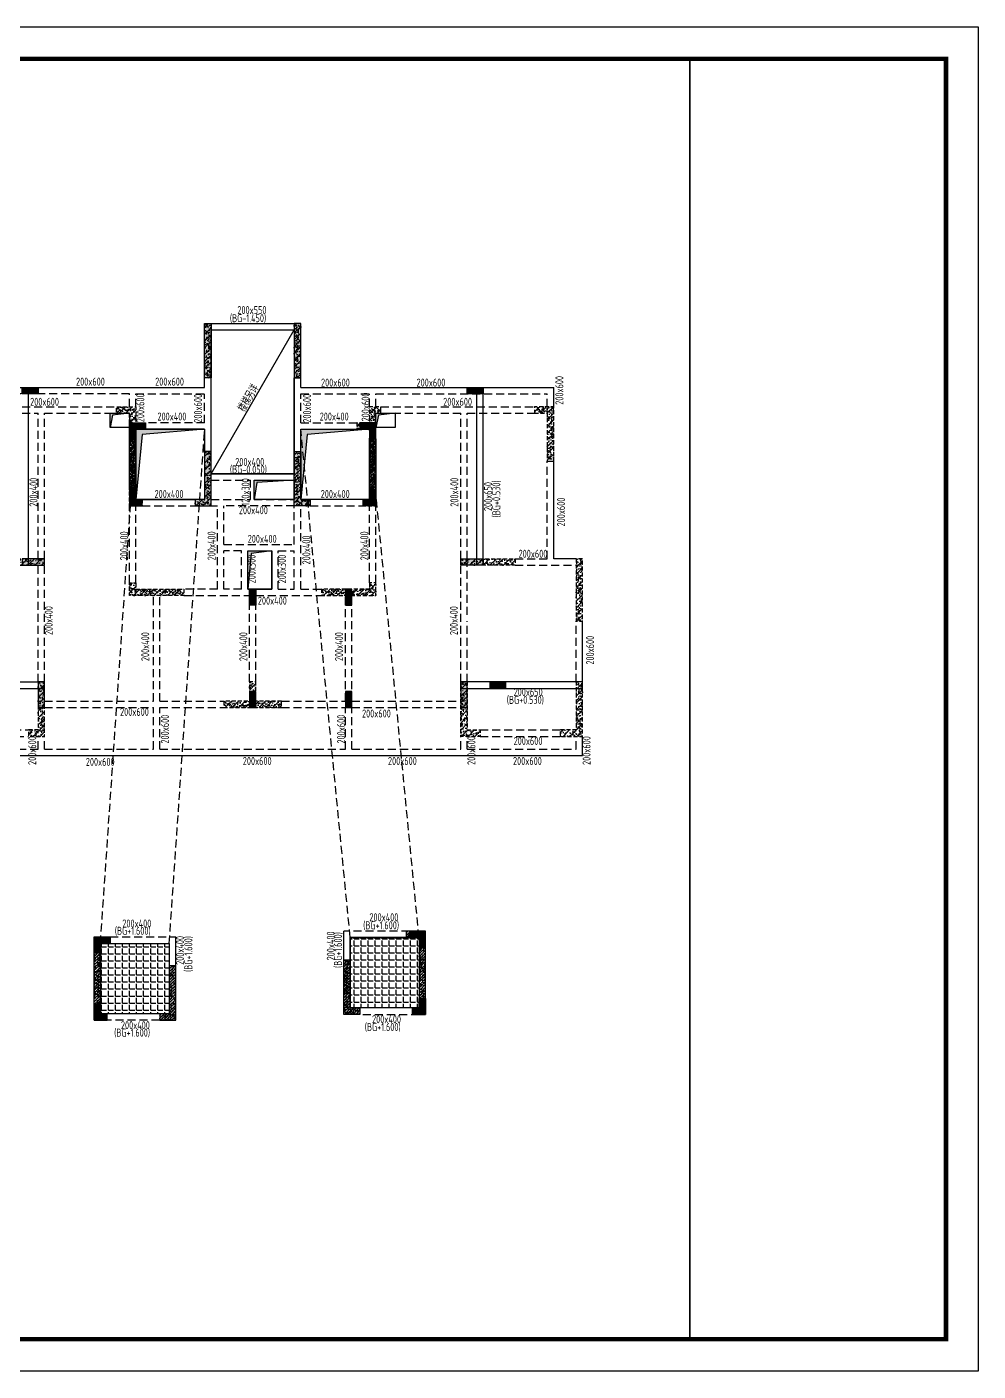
# Model space of a CAD drawing. Extents: x -100030 to 535495, y -23375 to 1879320.
# Drawn here: x 405795 to 435495, y 865793 to 907793 of the extents above; entities that cross this region are included whole.
import ezdxf

# ---------------------------------------------------------------- set-up
doc = ezdxf.new("R2010")
doc.units = 0
doc.header["$LTSCALE"] = 500
doc.linetypes.add('DASHED', pattern=[0.75, 0.5, -0.25])
doc.linetypes.add('DASHED2', pattern=[0.375, 0.25, -0.125])
doc.layers.get('0').update_dxf_attribs({"linetype": 'CONTINUOUS'})
for name, color, linetype in [('C-XREF-EXT', 7, 'CONTINUOUS'), ('S_BEAM', 4, 'DASHED'), ('S_BEAM_TEXT_VERT', 41, 'CONTINUOUS'), ('S_HOLE', 201, 'CONTINUOUS'), ('S_HOLE_HACH', 254, 'CONTINUOUS'), ('S_HOLE_TEXT', 201, 'CONTINUOUS'), ('S_PLAN_HACH', 9, 'CONTINUOUS'), ('S_PLAN_MIDL', 255, 'CONTINUOUS'), ('S_WALL', 2, 'CONTINUOUS'), ('S_WALL_BELW_DASH', 2, 'DASHED2'), ('S_WALL_BELW_DASH_HACH', 40, 'CONTINUOUS'), ('S_WALL_OTHE_HACH', 33, 'CONTINUOUS')]:
    doc.layers.add(name, color=color, linetype=linetype)
doc.layers.add('S_WALL_HACH', color=15, linetype='CONTINUOUS', lineweight=50)
doc.layers.add('SD_TEXT', color=7, linetype='CONTINUOUS', lineweight=0)
doc.layers.add('内框', color=8, linetype='CONTINUOUS', plot=False)
doc.styles.add('TH-STYLE3', font='tssdeng.shx', dxfattribs={"width": 0.7, "bigfont": 'tssdchn.shx'})
doc.styles.add('黑体', font='simhei.ttf')
pattern_1 = [(45, (0, 0), (-106.066, 106.066), []), (50, (0, 0), (215.17805, -18.82564), [22.5, -247.5]), (355, (0, 0), (-41.6254, 225.6576), [18, -198]), (100.4514, (17.93, -1.57), (173.5528, 206.8319), [19.1221, -210.3426]), (46.1842, (0, 60), (320.1723, -49.6557), [33.75, -371.25]), (96.6356, (26.68, 55.86), (280.3988, 292.2354), [28.683, -315.514]), (351.1842, (0, 60), (280.3986, 292.2356), [27, -297]), (21, (30, 45), (179.0721, -120.7857), [22.5, -247.5]), (326, (30, 45), (72.9946, 217.545), [18, -198]), (71.4514, (44.92, 34.93), (252.0668, 96.7591), [19.1221, -210.3426]), (37.5, (0, 0), (3.64796, 99.86816), [1.5, -195.6, 1.5, -201, 1.5, -198.75]), (7.5, (0, 0), (78.92086, 118.32351), [1.5, -114.6, 1.5, -191.1, 1.5, -75.75]), (327.5, (-66.9, 0), (160.14673, -6.76646), [1.5, -75, 1.5, -234, 1.5, -310.5]), (317.5, (-96.9, 0), (174.95585, 30.0315), [1.5, -97.5, 1.5, -155.4, 1.5, -220.5])]
pattern_2 = [(45, (1743.96, 34114.92), (-44.194174, 44.194174), []), (50, (1743.96, 34114.92), (179.315046, -15.688034), [18.75, -206.25]), (355, (1743.96, 34114.92), (-34.687833, 188.048033), [15, -165]), (100.4514, (1758.9, 34113.61), (144.627345, 172.359886), [15.935047, -175.285528]), (46.1842, (1743.96, 34164.92), (266.81026, -41.379754), [28.125, -309.375]), (96.6356, (1766.2, 34161.47), (233.665676, 243.52947), [23.90257, -262.92825]), (351.1842, (1743.96, 34164.92), (233.66549, 243.52965), [22.5, -247.5]), (21, (1768.96, 34152.42), (149.226763, -100.654723), [18.75, -206.25]), (326, (1768.96, 34152.42), (60.828833, 181.28751), [15, -165]), (71.4514, (1781.4, 34144.03), (210.055657, 80.632624), [15.935047, -175.285528]), (37.5, (1743.96, 34114.92), (3.039964, 83.2234635), [0, -163, 0, -167.5, 0, -165.625]), (7.5, (1743.96, 34114.92), (65.767384, 98.602928), [0, -95.5, 0, -159.25, 0, -63.125]), (327.5, (1688.21, 34114.92), (133.455609, -5.638718), [0, -62.5, 0, -195, 0, -258.75]), (317.5, (1663.21, 34114.92), (145.796542, 25.026246), [0, -81.25, 0, -129.5, 0, -183.75])]
pattern_3 = [(45, (-904.574, 33931.96), (-44.194174, 44.194174), []), (50, (-904.57, 33931.96), (179.315046, -15.688034), [18.75, -206.25]), (355, (-904.57, 33931.96), (-34.687833, 188.048033), [15, -165]), (100.4514, (-889.63, 33930.65), (144.627345, 172.359886), [15.935047, -175.285528]), (46.1842, (-904.57, 33981.96), (266.81026, -41.379754), [28.125, -309.375]), (96.6356, (-882.34, 33978.5), (233.665676, 243.52947), [23.90257, -262.92825]), (351.1842, (-904.57, 33981.96), (233.66549, 243.52965), [22.5, -247.5]), (21, (-879.57, 33969.46), (149.226763, -100.654723), [18.75, -206.25]), (326, (-879.57, 33969.46), (60.828833, 181.28751), [15, -165]), (71.4514, (-867.14, 33961.07), (210.055657, 80.632624), [15.935047, -175.285528]), (37.5, (-904.574, 33931.96), (3.039964, 83.2234635), [0, -163, 0, -167.5, 0, -165.625]), (7.5, (-904.57, 33931.96), (65.767384, 98.602928), [0, -95.5, 0, -159.25, 0, -63.125]), (327.5, (-960.324, 33931.96), (133.455609, -5.638718), [0, -62.5, 0, -195, 0, -258.75]), (317.5, (-985.32, 33931.96), (145.796542, 25.026246), [0, -81.25, 0, -129.5, 0, -183.75])]
pattern_4 = [(45, (19295.426, -16068.04), (-44.194174, 44.194174), []), (50, (19295.43, -16068.04), (179.315046, -15.688034), [18.75, -206.25]), (355, (19295.43, -16068.04), (-34.687833, 188.048033), [15, -165]), (100.4514, (19310.37, -16069.35), (144.627345, 172.359886), [15.935047, -175.285528]), (46.1842, (19295.43, -16018.04), (266.81026, -41.379754), [28.125, -309.375]), (96.6356, (19317.66, -16021.5), (233.665676, 243.52947), [23.90257, -262.92825]), (351.1842, (19295.43, -16018.04), (233.66549, 243.52965), [22.5, -247.5]), (21, (19320.43, -16030.54), (149.226763, -100.654723), [18.75, -206.25]), (326, (19320.43, -16030.54), (60.828833, 181.28751), [15, -165]), (71.4514, (19332.86, -16038.93), (210.055657, 80.632624), [15.935047, -175.285528]), (37.5, (19295.426, -16068.04), (3.039964, 83.2234635), [0, -163, 0, -167.5, 0, -165.625]), (7.5, (19295.43, -16068.04), (65.767384, 98.602928), [0, -95.5, 0, -159.25, 0, -63.125]), (327.5, (19239.676, -16068.04), (133.455609, -5.638718), [0, -62.5, 0, -195, 0, -258.75]), (317.5, (19214.68, -16068.04), (145.796542, 25.026246), [0, -81.25, 0, -129.5, 0, -183.75])]
pattern_5 = [(45, (21943.96, -15885.08), (-44.194174, 44.194174), []), (50, (21943.96, -15885.08), (179.315046, -15.688034), [18.75, -206.25]), (355, (21943.96, -15885.08), (-34.687833, 188.048033), [15, -165]), (100.4514, (21958.9, -15886.39), (144.627345, 172.359886), [15.935047, -175.285528]), (46.1842, (21943.96, -15835.08), (266.81026, -41.379754), [28.125, -309.375]), (96.6356, (21966.2, -15838.53), (233.665676, 243.52947), [23.90257, -262.92825]), (351.1842, (21943.96, -15835.08), (233.66549, 243.52965), [22.5, -247.5]), (21, (21968.96, -15847.58), (149.226763, -100.654723), [18.75, -206.25]), (326, (21968.96, -15847.58), (60.828833, 181.28751), [15, -165]), (71.4514, (21981.4, -15855.97), (210.055657, 80.632624), [15.935047, -175.285528]), (37.5, (21943.96, -15885.08), (3.039964, 83.2234635), [0, -163, 0, -167.5, 0, -165.625]), (7.5, (21943.96, -15885.08), (65.767384, 98.602928), [0, -95.5, 0, -159.25, 0, -63.125]), (327.5, (21888.21, -15885.08), (133.455609, -5.638718), [0, -62.5, 0, -195, 0, -258.75]), (317.5, (21863.21, -15885.08), (145.796542, 25.026246), [0, -81.25, 0, -129.5, 0, -183.75])]
pattern_6 = [(45, (0, 0), (-44.194174, 44.194174), []), (50, (0, 0), (179.315046, -15.688034), [18.75, -206.25]), (355, (0, 0), (-34.687833, 188.048033), [15, -165]), (100.4514, (14.94, -1.3), (144.627345, 172.359886), [15.935047, -175.285528]), (46.1842, (0, 50), (266.81026, -41.379754), [28.125, -309.375]), (96.6356, (22.23, 46.55), (233.665676, 243.52947), [23.90257, -262.92825]), (351.1842, (0, 50), (233.66549, 243.52965), [22.5, -247.5]), (21, (25, 37.5), (149.226763, -100.654723), [18.75, -206.25]), (326, (25, 37.5), (60.828833, 181.28751), [15, -165]), (71.4514, (37.44, 29.11), (210.055657, 80.632624), [15.935047, -175.285528]), (37.5, (0, 0), (3.039964, 83.2234635), [0, -163, 0, -167.5, 0, -165.625]), (7.5, (0, 0), (65.767384, 98.602928), [0, -95.5, 0, -159.25, 0, -63.125]), (327.5, (-55.75, 0), (133.455609, -5.638718), [0, -62.5, 0, -195, 0, -258.75]), (317.5, (-80.75, 0), (145.796542, 25.026246), [0, -81.25, 0, -129.5, 0, -183.75])]

# ---------------------------------------------------------------- blocks, each defined once
blk = doc.blocks.new('DXMX_View_Plane_DEFAULT_18F_191030102227854120')
at = {"layer": 'S_WALL_BELW_DASH_HACH', "lineweight": -3}
h = blk.add_hatch(dxfattribs=at)
h.set_pattern_fill('钢筋混凝土', color=256, scale=30, style=0, pattern_type=2)
h.set_pattern_definition(pattern_1)
h.paths.add_polyline_path([(29200, 13200), (29200, 11700), (29000, 11700), (29000, 13400), (29200, 13400)], flags=0)
h = blk.add_hatch(dxfattribs=at)
h.set_pattern_fill('钢筋混凝土', color=256, scale=30, style=0, pattern_type=2)
h.set_pattern_definition(pattern_1)
h.paths.add_polyline_path([(31800, 13200), (31800, 11700), (32000, 11700), (32000, 13400), (31800, 13400)], flags=0)
h = blk.add_hatch(dxfattribs=at)
h.set_pattern_fill('钢筋混凝土', color=256, scale=30, style=0, pattern_type=2)
h.set_pattern_definition(pattern_1)
h.paths.add_polyline_path([(26850, 10300), (27150, 10300), (27150, 10100), (26850, 10100), (26850, 7900), (27050, 7900), (27050, 7700), (26650, 7700), (26650, 10600), (26250, 10600), (26250, 10800), (26850, 10800)], flags=0)
h = blk.add_hatch(dxfattribs=at)
h.set_pattern_fill('钢筋混凝土', color=256, scale=30, style=0, pattern_type=2)
h.set_pattern_definition(pattern_1)
h.paths.add_polyline_path([(34150, 10300), (33750, 10300), (33750, 10100), (34150, 10100), (34150, 7900), (33950, 7900), (33950, 7700), (34350, 7700), (34350, 10600), (34500, 10600), (34500, 10800), (34150, 10800)], flags=0)
h = blk.add_hatch(dxfattribs=at)
h.set_pattern_fill('钢筋混凝土', color=256, scale=30, style=0, pattern_type=2)
h.set_pattern_definition(pattern_1)
h.paths.add_polyline_path([(39300, 10600), (39700, 10600), (39700, 9100), (39900, 9100), (39900, 10800), (39300, 10800)], flags=0)
h = blk.add_hatch(dxfattribs=at)
h.set_pattern_fill('钢筋混凝土', color=256, scale=30, style=0, pattern_type=2)
h.set_pattern_definition(pattern_1)
h.paths.add_polyline_path([(29000, 7900), (28700, 7900), (28700, 7700), (29200, 7700), (29200, 9400), (29000, 9400)], flags=0)
h = blk.add_hatch(dxfattribs=at)
h.set_pattern_fill('钢筋混凝土', color=256, scale=30, style=0, pattern_type=2)
h.set_pattern_definition(pattern_1)
h.paths.add_polyline_path([(32000, 7900), (32300, 7900), (32300, 7700), (31800, 7700), (31800, 9400), (32000, 9400)], flags=0)
h = blk.add_hatch(dxfattribs=at)
h.set_pattern_fill('钢筋混凝土', color=256, scale=30, style=0, pattern_type=2)
h.set_pattern_definition(pattern_1)
h.paths.add_polyline_path([(23800, 6050), (21300, 6050), (21300, 6450), (21100, 6450), (21100, 6050), (21100, 5850), (22700, 5850), (24000, 5850), (24000, 6050)], flags=0)
h = blk.add_hatch(dxfattribs=at)
h.set_pattern_fill('钢筋混凝土', color=256, scale=30, style=0, pattern_type=2)
h.set_pattern_definition(pattern_1)
h.paths.add_polyline_path([(37200, 6050), (38700, 6050), (38700, 5850), (37000, 5850), (37000, 6050)], flags=0)
h = blk.add_hatch(dxfattribs=at)
h.set_pattern_fill('钢筋混凝土', color=256, scale=30, style=0, pattern_type=2)
h.set_pattern_definition(pattern_1)
h.paths.add_polyline_path([(40800, 6050), (40600, 6050), (40600, 4100), (40800, 4100)], flags=0)
h = blk.add_hatch(dxfattribs=at)
h.set_pattern_fill('钢筋混凝土', color=256, scale=30, style=0, pattern_type=2)
h.set_pattern_definition(pattern_1)
h.paths.add_polyline_path([(26850, 5300), (26850, 5100), (28350, 5100), (28350, 4900), (26650, 4900), (26650, 5300)], flags=0)
h = blk.add_hatch(dxfattribs=at)
h.set_pattern_fill('钢筋混凝土', color=256, scale=30, style=0, pattern_type=2)
h.set_pattern_definition(pattern_1)
h.paths.add_polyline_path([(34150, 5300), (34150, 5100), (32650, 5100), (32650, 4900), (34350, 4900), (34350, 5300)], flags=0)
h = blk.add_hatch(dxfattribs=at)
h.set_pattern_fill('钢筋混凝土', color=256, scale=30, style=0, pattern_type=2)
h.set_pattern_definition(pattern_1)
h.paths.add_polyline_path([(24000, 2200), (23800, 2200), (23800, 700), (23500, 700), (23500, 500), (24000, 500), (24000, 1400)], flags=0)
h = blk.add_hatch(dxfattribs=at)
h.set_pattern_fill('钢筋混凝土', color=256, scale=30, style=0, pattern_type=2)
h.set_pattern_definition(pattern_1)
h.paths.add_polyline_path([(31400, 1600), (30600, 1600), (30600, 2200), (30400, 2200), (30400, 1600), (29600, 1600), (29600, 1400), (31400, 1400)], flags=0)
h = blk.add_hatch(dxfattribs=at)
h.set_pattern_fill('钢筋混凝土', color=256, scale=30, style=0, pattern_type=2)
h.set_pattern_definition(pattern_1)
h.paths.add_polyline_path([(37000, 2200), (37200, 2200), (37200, 700), (37600, 700), (37600, 500), (37000, 500), (37000, 1400)], flags=0)
h = blk.add_hatch(dxfattribs=at)
h.set_pattern_fill('钢筋混凝土', color=256, scale=30, style=0, pattern_type=2)
h.set_pattern_definition(pattern_1)
h.paths.add_polyline_path([(40800, 2200), (40600, 2200), (40600, 700), (40100, 700), (40100, 500), (40600, 500), (40800, 500)], flags=0)
at = {"layer": 'S_WALL_HACH', "lineweight": -3}
for points in [[(29200, 13200), (29200, 11700), (29000, 11700), (29000, 13400), (29200, 13400)], [(31800, 13200), (31800, 11700), (32000, 11700), (32000, 13400), (31800, 13400)], [(23300, 11400), (23800, 11400), (23800, 11200), (23300, 11200)], [(37200, 11400), (37700, 11400), (37700, 11200), (37200, 11200)], [(26850, 10300), (27150, 10300), (27150, 10100), (26850, 10100), (26850, 9800), (26650, 9800), (26650, 10300)], [(34150, 10300), (33850, 10300), (33850, 10100), (34150, 10100), (34150, 9800), (34350, 9800), (34350, 10300)], [(29000, 7900), (28700, 7900), (28700, 7700), (29200, 7700), (29200, 9400), (29000, 9400)], [(32000, 7900), (32300, 7900), (32300, 7700), (31800, 7700), (31800, 9400), (32000, 9400)], [(27050, 7900), (26850, 7900), (26850, 8200), (26650, 8200), (26650, 7700), (27050, 7700)], [(33950, 7900), (34150, 7900), (34150, 8200), (34350, 8200), (34350, 7700), (33950, 7700)], [(24000, 6050), (23300, 6050), (23300, 5850), (24000, 5850)], [(37000, 6050), (37700, 6050), (37700, 5850), (37000, 5850)], [(30400, 5100), (30600, 5100), (30600, 4600), (30400, 4600)], [(33400, 4600), (33600, 4600), (33600, 5100), (33400, 5100)], [(23800, 1400), (24000, 1400), (24000, 2200), (23800, 2200)], [(37000, 1400), (37200, 1400), (37200, 2200), (37000, 2200)], [(38400, 2200), (37900, 2200), (37900, 2000), (38400, 2000)], [(30400, 1400), (30600, 1400), (30600, 1900), (30400, 1900)], [(33400, 1400), (33600, 1400), (33600, 1900), (33400, 1900)]]:
    blk.add_hatch(color=256, dxfattribs=at).paths.add_polyline_path(points, flags=0)
at = {"layer": 'S_BEAM', "linetype": 'ByBlock', "lineweight": -3}
for p, q in [((29200, 13400), (31800, 13400)), ((29200, 13200), (31800, 13200)), ((21100, 11400), (26764, 11400)), ((23500, 5850), (23500, 11400)), ((26764, 11400), (29000, 11400)), ((29000, 11400), (29000, 11700)), ((29200, 9400), (29200, 11700)), ((31800, 9400), (31800, 11700)), ((32000, 11400), (32000, 11700)), ((32000, 11400), (34257, 11400)), ((34257, 11400), (39900, 11400)), ((37500, 5850), (37500, 11400)), ((37700, 5850), (37700, 11400)), ((39900, 10800), (39900, 11400)), ((29000, 10100), (27150, 10100)), ((32000, 10100), (33750, 10100)), ((32000, 9400), (32000, 10100)), ((39900, 6050), (39900, 9100)), ((29200, 8700), (31800, 8700)), ((30550, 8500), (31800, 8500)), ((30550, 7900), (30550, 8500)), ((27050, 7900), (28700, 7900)), ((33950, 7900), (32300, 7900)), ((30350, 6300), (31100, 6300)), ((30350, 5100), (30350, 6300)), ((31100, 5100), (31100, 6300)), ((40600, 6050), (39900, 6050)), ((30350, 5100), (31100, 5100)), ((40800, 2200), (40800, 4100)), ((20100, 2200), (24000, 2200)), ((24000, 2000), (24000, 2200)), ((40800, 2200), (37000, 2200)), ((37000, 2000), (37000, 2200)), ((40800, 2000), (40800, 2200)), ((16600, 2000), (24000, 2000)), ((37000, 2000), (40800, 2000)), ((40800, -100), (40800, 500)), ((16702, -100), (23800, -100)), ((23800, -100), (27519, -100)), ((27525, -100), (33491, -100)), ((33491, -100), (37200, -100)), ((37200, -100), (40800, -100))]:
    blk.add_line(p, q, dxfattribs=at)
at = {"layer": 'S_BEAM', "lineweight": -3}
for p, q in [((26650, 11200), (21300, 11200)), ((26650, 10800), (26650, 11200)), ((26850, 11200), (29000, 11200)), ((26850, 10800), (26850, 11200)), ((29000, 10300), (29000, 11200)), ((32000, 11200), (34150, 11200)), ((32000, 10300), (32000, 11200)), ((34150, 10800), (34150, 11200)), ((34350, 11200), (39700, 11200)), ((34350, 10800), (34350, 11200)), ((39700, 10800), (39700, 11200)), ((21800, 10800), (26250, 10800)), ((21800, 10600), (23800, 10600)), ((23800, 6050), (23800, 10600)), ((24000, 10600), (26250, 10600)), ((24000, 6050), (24000, 10600)), ((34500, 10800), (39300, 10800)), ((34500, 10600), (37000, 10600)), ((37000, 6050), (37000, 10600)), ((37200, 10600), (39300, 10600)), ((37200, 6050), (37200, 10600)), ((29000, 10300), (27150, 10300)), ((29000, 9400), (29000, 10100)), ((32000, 10300), (33750, 10300)), ((39700, 6050), (39700, 9100)), ((29200, 8500), (30430, 8500)), ((30430, 7900), (30430, 8500)), ((26650, 5300), (26650, 7700)), ((26850, 5300), (26850, 7700)), ((27050, 7700), (28700, 7700)), ((29200, 7900), (30430, 7900)), ((29200, 7700), (29400, 7700)), ((29400, 5100), (29400, 7700)), ((31800, 7700), (29600, 7700)), ((29600, 6500), (29600, 7700)), ((30550, 7900), (31800, 7900)), ((31800, 6500), (31800, 7700)), ((32000, 5100), (32000, 7700)), ((32300, 7700), (33950, 7700)), ((34150, 5300), (34150, 7700)), ((34350, 5300), (34350, 7700)), ((29600, 6500), (31800, 6500)), ((30150, 6300), (29600, 6300)), ((29600, 5100), (29600, 6300)), ((30150, 5100), (30150, 6300)), ((31300, 6300), (31800, 6300)), ((31300, 5100), (31300, 6300)), ((31800, 5100), (31800, 6300)), ((38700, 6050), (39700, 6050)), ((23800, 2200), (23800, 5850)), ((24000, 2200), (24000, 5850)), ((37000, 2200), (37000, 5850)), ((37200, 4300), (37200, 5850)), ((38700, 5850), (40600, 5850)), ((29400, 5100), (28350, 5100)), ((30150, 5100), (29600, 5100)), ((31300, 5100), (31800, 5100)), ((32000, 5100), (32650, 5100)), ((27400, 1600), (27400, 4900)), ((27600, 1600), (27600, 4900)), ((28350, 4900), (30400, 4900)), ((30400, 2200), (30400, 4900)), ((30600, 4900), (32650, 4900)), ((30600, 2200), (30600, 4900)), ((33400, 1600), (33400, 4900)), ((33600, 1600), (33600, 4900)), ((37200, 2200), (37200, 4100)), ((40600, 2200), (40600, 4100)), ((24000, 1600), (27400, 1600)), ((24000, 1400), (27400, 1400)), ((27400, 100), (27400, 1400)), ((27600, 1600), (29600, 1600)), ((27600, 1400), (29600, 1400)), ((27600, 100), (27600, 1400)), ((31399, 1600), (33400, 1600)), ((31399, 1400), (33400, 1400)), ((33400, 100), (33400, 1400)), ((33600, 1600), (37000, 1600)), ((33600, 1400), (37000, 1400)), ((33600, 100), (33600, 1400)), ((17100, 500), (23500, 500)), ((20400, 700), (23500, 700)), ((23800, 100), (23800, 500)), ((24000, 100), (24000, 500)), ((37000, 100), (37000, 500)), ((37200, 100), (37200, 500)), ((37600, 700), (40100, 700)), ((37600, 500), (40100, 500)), ((40600, 100), (40600, 500)), ((16800, 100), (23800, 100)), ((16800, 100), (23800, 100)), ((24000, 100), (27400, 100)), ((27600, 100), (33400, 100)), ((33600, 100), (37000, 100)), ((37200, 100), (40600, 100)), ((37200, 100), (40600, 100))]:
    blk.add_line(p, q, dxfattribs=at)
at = {"layer": 'S_WALL', "linetype": 'Continuous', "lineweight": -3, "ltscale": 0.5, "flags": 128}
for points in [[(29200, 13200), (29200, 11700), (29000, 11700), (29000, 13400), (29200, 13400), (29200, 13200)], [(31800, 13200), (31800, 11700), (32000, 11700), (32000, 13400), (31800, 13400), (31800, 13200)], [(23300, 11400), (23800, 11400), (23800, 11200), (23300, 11200), (23300, 11400)], [(37200, 11400), (37700, 11400), (37700, 11200), (37200, 11200), (37200, 11400)], [(26850, 10300), (27150, 10300), (27150, 10100), (26850, 10100), (26850, 9800), (26650, 9800), (26650, 10300), (26850, 10300)], [(34150, 10300), (33850, 10300), (33850, 10100), (34150, 10100), (34150, 9800), (34350, 9800), (34350, 10300), (34150, 10300)], [(29000, 7900), (28700, 7900), (28700, 7700), (29200, 7700), (29200, 9400), (29000, 9400), (29000, 7900)], [(32000, 7900), (32300, 7900), (32300, 7700), (31800, 7700), (31800, 9400), (32000, 9400), (32000, 7900)], [(27050, 7900), (26850, 7900), (26850, 8200), (26650, 8200), (26650, 7700), (27050, 7700), (27050, 7900)], [(33950, 7900), (34150, 7900), (34150, 8200), (34350, 8200), (34350, 7700), (33950, 7700), (33950, 7900)], [(24000, 6050), (23300, 6050), (23300, 5850), (24000, 5850), (24000, 6050)], [(37000, 6050), (37700, 6050), (37700, 5850), (37000, 5850), (37000, 6050)], [(30400, 5100), (30600, 5100), (30600, 4600), (30400, 4600), (30400, 5100)], [(33400, 4600), (33600, 4600), (33600, 5100), (33400, 5100), (33400, 4600)], [(23800, 1400), (24000, 1400), (24000, 2200), (23800, 2200), (23800, 1400)], [(37000, 1400), (37200, 1400), (37200, 2200), (37000, 2200), (37000, 1400)], [(38400, 2200), (37900, 2200), (37900, 2000), (38400, 2000), (38400, 2200)], [(30400, 1400), (30600, 1400), (30600, 1900), (30400, 1900), (30400, 1400)], [(33400, 1400), (33600, 1400), (33600, 1900), (33400, 1900), (33400, 1400)]]:
    blk.add_lwpolyline(points, close=True, dxfattribs=at)
at = {"layer": 'S_WALL_BELW_DASH', "linetype": 'DASHED', "lineweight": -3, "ltscale": 0.5, "flags": 128}
for points in [[(29200, 13200), (29200, 11700), (29000, 11700), (29000, 13400), (29200, 13400), (29200, 13200)], [(31800, 13200), (31800, 11700), (32000, 11700), (32000, 13400), (31800, 13400), (31800, 13200)], [(26850, 10300), (27150, 10300), (27150, 10100), (26850, 10100), (26850, 7900), (27050, 7900), (27050, 7700), (26650, 7700), (26650, 10600), (26250, 10600), (26250, 10800), (26850, 10800), (26850, 10300)], [(34150, 10300), (33750, 10300), (33750, 10100), (34150, 10100), (34150, 7900), (33950, 7900), (33950, 7700), (34350, 7700), (34350, 10600), (34500, 10600), (34500, 10800), (34150, 10800), (34150, 10300)], [(39300, 10600), (39700, 10600), (39700, 9100), (39900, 9100), (39900, 10800), (39300, 10800), (39300, 10600)], [(29000, 7900), (28700, 7900), (28700, 7700), (29200, 7700), (29200, 9400), (29000, 9400), (29000, 7900)], [(32000, 7900), (32300, 7900), (32300, 7700), (31800, 7700), (31800, 9400), (32000, 9400), (32000, 7900)], [(23800, 6050), (21300, 6050), (21300, 6450), (21100, 6450), (21100, 6050), (21100, 5850), (22700, 5850), (24000, 5850), (24000, 6050), (23800, 6050)], [(37200, 6050), (38700, 6050), (38700, 5850), (37000, 5850), (37000, 6050), (37200, 6050)], [(40800, 6050), (40600, 6050), (40600, 4100), (40800, 4100), (40800, 6050)], [(26850, 5300), (26850, 5100), (28350, 5100), (28350, 4900), (26650, 4900), (26650, 5300), (26850, 5300)], [(34150, 5300), (34150, 5100), (32650, 5100), (32650, 4900), (34350, 4900), (34350, 5300), (34150, 5300)], [(24000, 2200), (23800, 2200), (23800, 700), (23500, 700), (23500, 500), (24000, 500), (24000, 1400), (24000, 2200)], [(31400, 1600), (30600, 1600), (30600, 2200), (30400, 2200), (30400, 1600), (29600, 1600), (29600, 1400), (31400, 1400), (31400, 1600)], [(37000, 2200), (37200, 2200), (37200, 700), (37600, 700), (37600, 500), (37000, 500), (37000, 1400), (37000, 2200)], [(40800, 2200), (40600, 2200), (40600, 700), (40100, 700), (40100, 500), (40600, 500), (40800, 500), (40800, 2200)]]:
    blk.add_lwpolyline(points, close=True, dxfattribs=at)
at = {"layer": 'S_BEAM_TEXT_VERT', "lineweight": -3, "style": 'TH-STYLE3', "width": 0.7}
for s, p in [('200x550', (30022, 13694)), ('(BG-1.450)', (29788, 13441)), ('200x600', (24985, 11458)), ('200x600', (27455, 11458)), ('200x600', (32634, 11429)), ('200x600', (35617, 11429)), ('200x600', (23552, 10829)), ('200x600', (36449, 10829)), ('200x400', (32592, 10368)), ('(BG-0.050)', (29789, 8715)), ('200x400', (29956, 8950)), ('200x400', (27436, 7948)), ('200x400', (32625, 7948)), ('200x600', (38802, 6081)), ('200x400', (30662, 4615)), ('(BG+0.530)', (38434, 1516)), ('200x650', (38648, 1761)), ('200x600', (26359, 1139)), ('200x600', (33914, 1089)), ('200x600', (38648, 232)), ('200x600', (25290, -421)), ('200x600', (30192, -394)), ('200x600', (34725, -394)), ('200x600', (38629, -394))]:
    blk.add_text(s, height=250, dxfattribs=at).set_placement(p)
for s, rotation, p in [('200x600', 90, (40201, 10861)), ('200x600', 90, (27118, 10316)), ('200x600', 90, (28918, 10300)), ('200x600', 90, (32322, 10300)), ('200x600', 90, (34150, 10341)), ('200x400', 360, (27527, 10368)), ('200x400', 90, (23780, 7675)), ('120x300', 90, (30402, 7705)), ('200x400', 90, (36923, 7675)), ('200x650', 90, (37976, 7540)), ('(BG+0.530)', 90, (38232, 7339)), ('200x400', 360, (30069, 7441)), ('200x600', 90, (40255, 7059)), ('200x400', 90, (26611, 6001)), ('200x400', 90, (29342, 6001)), ('200x400', 360, (30344, 6547)), ('200x400', 90, (34111, 6001)), ('200x400', 90, (32300, 5872)), ('200x300', 90, (30592, 5281)), ('200x300', 90, (31542, 5281)), ('200x400', 90, (24257, 3666)), ('200x400', 90, (36906, 3664)), ('200x400', 90, (27271, 2852)), ('200x400', 90, (30334, 2852)), ('200x400', 90, (33320, 2852)), ('200x600', 90, (41161, 2742)), ('200x600', 90, (27886, 276)), ('200x600', 90, (33386, 276)), ('200x600', 90, (23742, -393)), ('200x600', 90, (37454, -393)), ('200x600', 90, (41050, -393))]:
    blk.add_text(s, height=250, rotation=rotation, dxfattribs=at).set_placement(p)
blk = doc.blocks.new('THAPE_A2L_inner')
at = {"layer": '内框'}
blk.add_lwpolyline([(0, 0), (0, 420), (594, 420), (594, 0)], close=True, dxfattribs=at)
at = {"layer": '内框', "const_width": 1.4}
blk.add_lwpolyline([(25, 410), (25, 10), (584, 10), (584, 410)], close=True, dxfattribs=at)
at = {"layer": '内框', "const_width": 0.5}
blk.add_lwpolyline([(504, 410), (504, 10)], dxfattribs=at)
at = {"layer": '内框', "style": '黑体', "width": 0.8}
blk.add_attdef('内框名称', (22.08, 421.99), '', height=3, dxfattribs=at)

msp = doc.modelspace()

# ---------------------------------------------------------------- hatches: boundary and pattern name
at = {"layer": 'S_HOLE_HACH'}
h = msp.add_hatch(color=0, dxfattribs=at)
h.dxf.hatch_style = 1
h.paths.add_polyline_path([(408995, 895725), (408472, 895665), (408395, 895275), (408395, 895725)])
h = msp.add_hatch(color=0, dxfattribs=at)
h.dxf.hatch_style = 1
h.paths.add_polyline_path([(417295, 895725), (416772, 895665), (416695, 895275), (416695, 895725)])
h = msp.add_hatch(color=0, dxfattribs=at)
h.dxf.hatch_style = 1
h.paths.add_polyline_path([(411345, 895225), (409398, 895058), (409195, 893025), (409195, 895225)])
h = msp.add_hatch(color=0, dxfattribs=at)
h.dxf.hatch_style = 1
h.paths.add_polyline_path([(416495, 895225), (414548, 895058), (414345, 893025), (414345, 895225)])
h = msp.add_hatch(color=0, dxfattribs=at)
h.dxf.hatch_style = 1
h.paths.add_polyline_path([(414145, 893625), (412971, 893555), (412895, 893025), (412895, 893625)])
h = msp.add_hatch(color=0, dxfattribs=at)
h.dxf.hatch_style = 1
h.paths.add_polyline_path([(413445, 891425), (412795, 891342), (412695, 890225), (412695, 891425)])
at = {"layer": 'S_PLAN_HACH'}
h = msp.add_hatch(dxfattribs=at)
h.set_pattern_fill('ANGLE', color=256, scale=800, style=0)
h.set_pattern_definition([(0, (51940.44, 290551.92), (0, 220), [160, -60]), (90, (51940.44, 290551.92), (-220, 1e-14), [160, -60])])
h.paths.add_polyline_path([(408091, 879157), (410241, 879157), (410241, 876957), (408091, 876957)])
h = msp.add_hatch(dxfattribs=at)
h.set_pattern_fill('ANGLE', color=256, scale=800, style=0)
h.set_pattern_definition([(0, (57190.34, 290144.08), (0, 220), [160, -60]), (90, (57190.34, 290144.08), (-220, 1e-14), [160, -60])])
h.paths.add_polyline_path([(415889, 879340), (418039, 879340), (418039, 877140), (415889, 877140)])
at = {"layer": 'S_WALL_HACH', "lineweight": -3}
h = msp.add_hatch(color=256, dxfattribs=at)
h.dxf.hatch_style = 1
h.paths.add_polyline_path([(408995, 894925), (409195, 894925), (409195, 893325), (408995, 893325)])
h = msp.add_hatch(color=256, dxfattribs=at)
h.dxf.hatch_style = 1
h.paths.add_polyline_path([(416495, 894925), (416695, 894925), (416695, 893325), (416495, 893325)])
at = {"layer": 'S_WALL_HACH'}
h = msp.add_hatch(color=256, dxfattribs=at)
h.dxf.hatch_style = 1
h.paths.add_polyline_path([(417739, 879340), (418039, 879340), (418039, 879040), (418239, 879040), (418239, 879540), (417739, 879540)])
h = msp.add_hatch(color=256, dxfattribs=at)
h.dxf.hatch_style = 1
h.paths.add_polyline_path([(408391, 879157), (408091, 879157), (408091, 878857), (407891, 878857), (407891, 879357), (408391, 879357)])
h = msp.add_hatch(color=256, dxfattribs=at)
h.dxf.hatch_style = 1
h.paths.add_polyline_path([(410241, 876957), (409941, 876957), (409941, 876757), (410441, 876757), (410441, 878457), (410241, 878457)])
h = msp.add_hatch(color=256, dxfattribs=at)
h.dxf.hatch_style = 1
h.paths.add_polyline_path([(415889, 877140), (416189, 877140), (416189, 876940), (415689, 876940), (415689, 878640), (415889, 878640)])
h = msp.add_hatch(color=256, dxfattribs=at)
h.dxf.hatch_style = 1
h.paths.add_polyline_path([(417839, 877140), (418039, 877140), (418039, 877440), (418239, 877440), (418239, 876940), (417839, 876940)])
h = msp.add_hatch(color=256, dxfattribs=at)
h.dxf.hatch_style = 1
h.paths.add_polyline_path([(408291, 876957), (408091, 876957), (408091, 877257), (407891, 877257), (407891, 876757), (408291, 876757)])
at = {"layer": 'S_WALL_OTHE_HACH', "lineweight": -3}
h = msp.add_hatch(dxfattribs=at)
h.set_pattern_fill('钢筋混凝土', color=256, scale=25)
h.set_pattern_definition(pattern_6)
h.paths.add_polyline_path([(408995, 894925), (409195, 894925), (409195, 893325), (408995, 893325)])
h = msp.add_hatch(dxfattribs=at)
h.set_pattern_fill('钢筋混凝土', color=256, scale=25)
h.set_pattern_definition(pattern_6)
h.paths.add_polyline_path([(416495, 894925), (416695, 894925), (416695, 893325), (416495, 893325)])
at = {"layer": 'S_WALL_OTHE_HACH'}
h = msp.add_hatch(dxfattribs=at)
h.set_pattern_fill('钢筋混凝土', color=256, scale=25)
h.set_pattern_definition(pattern_2)
h.paths.add_polyline_path([(418039, 879540), (417639, 879540), (417639, 879340), (418039, 879340), (418039, 877140), (417839, 877140), (417839, 876940), (418239, 876940), (418239, 879540)])
h = msp.add_hatch(dxfattribs=at)
h.set_pattern_fill('钢筋混凝土', color=256, scale=25)
h.set_pattern_definition(pattern_5)
h.paths.add_polyline_path([(417739, 879340), (418039, 879340), (418039, 879040), (418239, 879040), (418239, 879540), (417739, 879540)])
h = msp.add_hatch(dxfattribs=at)
h.set_pattern_fill('钢筋混凝土', color=256, scale=25)
h.set_pattern_definition(pattern_3)
h.paths.add_polyline_path([(408091, 879357), (408391, 879357), (408391, 879157), (408091, 879157), (408091, 876957), (408291, 876957), (408291, 876757), (407891, 876757), (407891, 879357)])
h = msp.add_hatch(dxfattribs=at)
h.set_pattern_fill('钢筋混凝土', color=256, scale=25)
h.set_pattern_definition(pattern_4)
h.paths.add_polyline_path([(408391, 879157), (408091, 879157), (408091, 878857), (407891, 878857), (407891, 879357), (408391, 879357)])
h = msp.add_hatch(dxfattribs=at)
h.set_pattern_fill('钢筋混凝土', color=256, scale=25)
h.set_pattern_definition(pattern_3)
h.paths.add_polyline_path([(410241, 876957), (409941, 876957), (409941, 876757), (410441, 876757), (410441, 878457), (410241, 878457)])
h = msp.add_hatch(dxfattribs=at)
h.set_pattern_fill('钢筋混凝土', color=256, scale=25)
h.set_pattern_definition(pattern_2)
h.paths.add_polyline_path([(415889, 877140), (416189, 877140), (416189, 876940), (415689, 876940), (415689, 878640), (415889, 878640)])
h = msp.add_hatch(dxfattribs=at)
h.set_pattern_fill('钢筋混凝土', color=256, scale=25)
h.set_pattern_definition(pattern_5)
h.paths.add_polyline_path([(417839, 877140), (418039, 877140), (418039, 877440), (418239, 877440), (418239, 876940), (417839, 876940)])
h = msp.add_hatch(dxfattribs=at)
h.set_pattern_fill('钢筋混凝土', color=256, scale=25)
h.set_pattern_definition(pattern_4)
h.paths.add_polyline_path([(408291, 876957), (408091, 876957), (408091, 877257), (407891, 877257), (407891, 876757), (408291, 876757)])

# ---------------------------------------------------------------- linework, layer by layer
at = {"layer": 'C-XREF-EXT', "lineweight": -3}
for points in [[(408091, 879157), (410241, 879157), (410241, 876957), (408091, 876957)], [(415889, 879340), (418039, 879340), (418039, 877140), (415889, 877140)]]:
    msp.add_lwpolyline(points, close=True, dxfattribs=at)
at = {"layer": 'S_BEAM'}
for p, q in [((417739, 879540), (415689, 879540)), ((408391, 879357), (410441, 879357)), ((409941, 876757), (408291, 876757)), ((416289, 876940), (417839, 876940))]:
    msp.add_line(p, q, dxfattribs=at)
at = {"layer": 'S_BEAM', "linetype": 'ByBlock'}
for p, q in [((415689, 878640), (415689, 879540)), ((408492, 879157), (410241, 879157)), ((410241, 879157), (410241, 878457)), ((410441, 878457), (410441, 879357)), ((417739, 879340), (415889, 879340)), ((415889, 879340), (415889, 878640)), ((417839, 877140), (416189, 877140)), ((409941, 876957), (408291, 876957))]:
    msp.add_line(p, q, dxfattribs=at)
at = {"layer": 'S_BEAM', "color": 2, "linetype": 'ByBlock'}
for points in [[(418039, 879540), (417639, 879540), (417639, 879340), (418039, 879340), (418039, 877140), (417839, 877140), (417839, 876940), (418239, 876940), (418239, 879540), (418039, 879540)], [(408091, 879357), (408391, 879357), (408391, 879157), (408091, 879157), (408091, 876957), (408291, 876957), (408291, 876757), (407891, 876757), (407891, 879357), (408091, 879357)]]:
    msp.add_lwpolyline(points, dxfattribs=at)
for points in [[(410241, 876957), (409941, 876957), (409941, 876757), (410441, 876757), (410441, 878457), (410241, 878457)], [(415889, 877140), (416189, 877140), (416189, 876940), (415689, 876940), (415689, 878640), (415889, 878640)]]:
    msp.add_lwpolyline(points, close=True, dxfattribs=at)
at = {"layer": 'S_HOLE'}
for points in [[(411545, 898325), (414145, 898325), (414145, 893825), (411545, 893825)], [(416695, 895725), (417295, 895725), (417295, 895275), (416695, 895275)], [(409195, 895225), (411345, 895225), (411345, 893025), (409195, 893025)], [(414345, 895225), (416495, 895225), (416495, 893025), (414345, 893025)], [(412895, 893625), (414145, 893625), (414145, 893025), (412895, 893025)], [(412695, 891425), (413445, 891425), (413445, 890225), (412695, 890225)], [(413445, 891425), (412795, 891342), (412695, 890225), (412695, 891425)]]:
    msp.add_lwpolyline(points, close=True, dxfattribs=at)
at = {"layer": 'S_HOLE', "elevation": 0}
msp.add_lwpolyline([(408395, 895725), (408995, 895725), (408995, 895275), (408395, 895275)], close=True, dxfattribs=at)
at = {"layer": 'S_HOLE_TEXT'}
msp.add_line((411545, 893825), (414145, 898325), dxfattribs=at)
at = {"layer": 'S_HOLE_TEXT', "elevation": 0}
msp.add_lwpolyline([(408995, 895725), (408472, 895665), (408395, 895275), (408395, 895725)], close=True, dxfattribs=at)
at = {"layer": 'S_HOLE_TEXT'}
for points in [[(417295, 895725), (416772, 895665), (416695, 895275), (416695, 895725)], [(411345, 895225), (409398, 895058), (409195, 893025), (409195, 895225)], [(416495, 895225), (414548, 895058), (414345, 893025), (414345, 895225)], [(414145, 893625), (412971, 893555), (412895, 893025), (412895, 893625)]]:
    msp.add_lwpolyline(points, close=True, dxfattribs=at)
at = {"layer": 'S_PLAN_MIDL', "linetype": 'DASHED'}
for p, q in [((408091, 879157), (409195, 895225)), ((410241, 879157), (411345, 895225)), ((415889, 879340), (414345, 895225)), ((418039, 879340), (416495, 895225))]:
    msp.add_line(p, q, dxfattribs=at)
at = {"layer": 'S_WALL'}
for points in [[(408995, 894925), (409195, 894925), (409195, 893325), (408995, 893325)], [(416495, 894925), (416695, 894925), (416695, 893325), (416495, 893325)], [(417739, 879340), (418039, 879340), (418039, 879040), (418239, 879040), (418239, 879540), (417739, 879540)], [(408391, 879157), (408091, 879157), (408091, 878857), (407891, 878857), (407891, 879357), (408391, 879357)], [(417839, 877140), (418039, 877140), (418039, 877440), (418239, 877440), (418239, 876940), (417839, 876940)], [(408291, 876957), (408091, 876957), (408091, 877257), (407891, 877257), (407891, 876757), (408291, 876757)]]:
    msp.add_lwpolyline(points, close=True, dxfattribs=at)
for points in [[(418039, 879540), (417739, 879540), (417739, 879340), (418039, 879340), (418039, 879040)], [(418239, 879040), (418239, 879540), (418239, 879540), (418239, 879540), (418039, 879540), (418039, 879540)], [(407891, 878857), (407891, 879357), (407891, 879357), (407891, 879357), (408091, 879357), (408091, 879357)], [(408091, 879357), (408391, 879357), (408391, 879157), (408091, 879157), (408091, 878857)]]:
    msp.add_lwpolyline(points, dxfattribs=at)

# ---------------------------------------------------------------- block references
msp.add_blockref('DXMX_View_Plane_DEFAULT_18F_191030102227854120', (382345, 885125))
at = {"layer": '内框', "xscale": 100, "yscale": 100, "zscale": 100}
msp.add_blockref('THAPE_A2L_inner', (376095, 865793), dxfattribs=at)

# ---------------------------------------------------------------- texts
at = {"layer": 'S_BEAM_TEXT_VERT', "style": 'TH-STYLE3', "width": 0.7}
for s, rotation, p in [('200x400', 360, (408775, 879653, 2900)), ('(BG+1.600)', 360, (408540, 879425, 2900)), ('(BG+1.600)', 360, (416295, 879597, 2900)), ('200x400', 90, (410702, 878485)), ('(BG+1.600)', 90, (410961, 878265)), ('200x400', 90, (415409, 878626)), ('(BG+1.600)', 90, (415634, 878388)), ('200x400', 360, (408731, 876477, 2900)), ('(BG+1.600)', 360, (416345, 876419, 2900)), ('200x400', 360, (416572, 876662, 2900)), ('(BG+1.600)', 360, (408520, 876243, 2900))]:
    msp.add_text(s, height=250, rotation=rotation, dxfattribs=at).set_placement(p)
msp.add_text('200x400', height=250, dxfattribs=at).set_placement((416489, 879848, 2900))
at = {"layer": 'SD_TEXT', "style": 'TH-STYLE3', "width": 0.7}
msp.add_text('楼梯另详', height=250, rotation=60.0756, dxfattribs=at).set_placement((412601, 895737))

doc.saveas('drawing.dxf')
